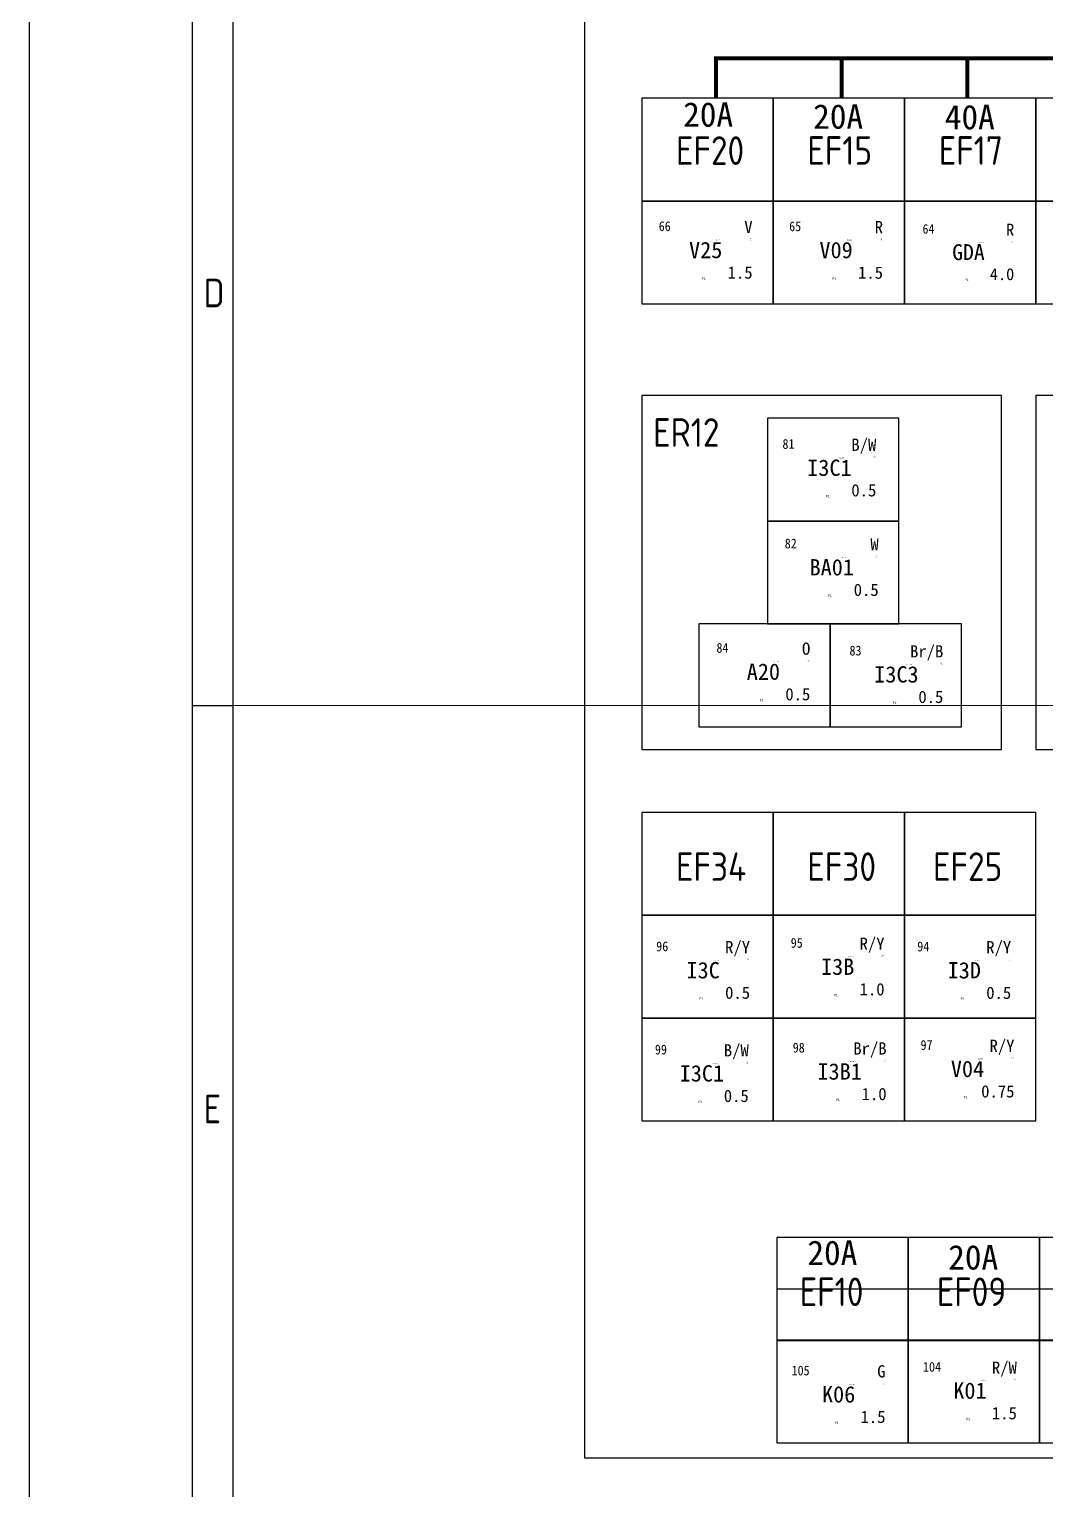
# Model space of a CAD drawing. Header units: millimetres. Extents: x -2653 to 6698, y -4403 to -42.
# Drawn here: x -185.4 to -60.9, y -838.4 to -659.4 of the extents above; entities that cross this region are included whole.
import ezdxf
from ezdxf.enums import TextEntityAlignment as Align

# ---------------------------------------------------------------- set-up
doc = ezdxf.new("R2010")
doc.units = ezdxf.units.MM
doc.header["$MEASUREMENT"] = 0
doc.layers.add('4', color=4, linetype='Continuous')
doc.layers.add('轮廓线', color=7, linetype='Continuous')
for name, color, linetype, plot in [('隐藏-剥皮长度', 2, 'Continuous', False), ('隐藏-加余量', 1, 'Continuous', False), ('隐藏-备注', 1, 'Continuous', False), ('隐藏-孔位', 1, 'Continuous', False), ('隐藏-对应端子', 2, 'Continuous', False), ('隐藏-规格', 1, 'Continuous', False), ('隐藏-辅助信息', 3, 'Continuous', False), ('隐藏-防水栓', 2, 'Continuous', False)]:
    doc.layers.add(name, color=color, linetype=linetype, plot=plot)
doc.styles.add('CL', font='', dxfattribs={"height": 2})
doc.styles.add('GBHZ', font='gbenor.shx', dxfattribs={"bigfont": 'gbcbig.shx'})
doc.styles.add('灯泡', font='', dxfattribs={"width": 0.7})
doc.styles.add('辽宁天海', font='', dxfattribs={"width": 0.7})
doc.styles.get('CL').set_extended_font_data('SimSun')
doc.styles.get('灯泡').set_extended_font_data('NSimSun')
doc.styles.get('辽宁天海').set_extended_font_data('NSimSun')

# ---------------------------------------------------------------- blocks, each defined once
blk = doc.blocks.new('06A0TK')
blk.add_line((20, 436), (25, 436))
for points in [[(0, 0), (1189, 0), (1189, 841), (0, 841)], [(1184, 5), (20, 5), (20, 836), (1184, 836)]]:
    blk.add_lwpolyline(points, close=True)
at = {"layer": '4'}
blk.add_lwpolyline([(1179, 10), (25, 10), (25, 831), (1179, 831)], close=True, dxfattribs=at)
at = {"style": 'GBHZ'}
for s, p in [('D', (21.37, 484.82)), ('E', (21.37, 384.82))]:
    blk.add_text(s, height=3.5, dxfattribs=at).set_placement(p)
blk = doc.blocks.new('图框')
at = {"color": 0}
blk.add_blockref('06A0TK', (-348, 0), dxfattribs=at)
at = {"color": 0, "style": '灯泡', "flags": 12}
blk.add_attdef('线束型号', text='', height=4, dxfattribs=at).set_placement((798.5, 45), align=Align.MIDDLE_CENTER)
at = {"color": 0, "style": '灯泡', "width": 0.9, "flags": 12}
for tag, height, p in [('线束名称', 5, (733.5, 40)), ('适用车型', 3, (808.5, 37.5)), ('方案号', 3, (808.5, 32.5)), ('图纸日期', 3, (808.5, 27.5)), ('通知书', 3, (808.5, 22.5)), ('公司名', 5, (728.5, 20)), ('识别号', 3, (808.5, 17.5)), ('图幅', 3, (789.75, 12.5)), ('质量', 3, (822.25, 12.5))]:
    blk.add_attdef(tag, text='', height=height, dxfattribs=at).set_placement(p, align=Align.MIDDLE_CENTER)
blk = doc.blocks.new('电线2')
at = {"layer": '轮廓线', "color": 7, "style": 'CL', "flags": 4}
for tag, p in [('颜色', (5.88, 2.8)), ('线径', (5.88, -2.78))]:
    blk.add_attdef(tag, text='', height=1.5, dxfattribs=at).set_placement(p, align=Align.MIDDLE_RIGHT)
blk.add_attdef('线号', text='', height=2, dxfattribs=at).set_placement((0.13, -0.02), align=Align.MIDDLE_CENTER)
at = {"layer": '隐藏-剥皮长度', "color": 2, "style": 'CL', "width": 0.9, "flags": 4}
blk.add_attdef('剥皮', text='', height=0.1, dxfattribs=at).set_placement((5.74, 1.22), align=Align.MIDDLE_RIGHT)
at = {"layer": '隐藏-加余量', "color": 1, "style": 'CL', "width": 0.9, "flags": 4}
blk.add_attdef('加余量', text='', height=0.1, dxfattribs=at).set_placement((5.74, 1.36), align=Align.MIDDLE_RIGHT)
at = {"layer": '隐藏-备注', "color": 1, "style": 'CL', "width": 0.9, "flags": 5}
blk.add_attdef('备注', text='', height=0.1, dxfattribs=at).set_placement((3.7, -1.38), align=Align.MIDDLE_CENTER)
at = {"layer": '隐藏-孔位', "color": 6, "style": 'CL', "width": 0.9, "flags": 4}
blk.add_attdef('孔位', text='', height=1.2, dxfattribs=at).set_placement((-5.62, 2.91), align=Align.MIDDLE_LEFT)
at = {"layer": '隐藏-对应端子', "color": 2, "style": 'CL', "width": 0.9, "flags": 4}
blk.add_attdef('对应簧片', text='', height=0.1, dxfattribs=at).set_placement((2.06, 1.21), align=Align.MIDDLE_RIGHT)
at = {"layer": '隐藏-规格', "color": 1, "style": 'CL', "width": 0.9, "flags": 5}
blk.add_attdef('规格', text='', height=0.2, dxfattribs=at).set_placement((5.74, -1.39), align=Align.MIDDLE_RIGHT)
at = {"layer": '隐藏-辅助信息', "color": 3, "style": 'CL', "width": 0.9, "flags": 5}
for tag, p in [('供方编码', (3.7, 1.24)), ('编码', (3.7, 1.37))]:
    blk.add_attdef(tag, text='', height=0.1, dxfattribs=at).set_placement(p, align=Align.MIDDLE_CENTER)
at = {"layer": '隐藏-辅助信息', "color": 2, "style": 'CL', "width": 0.9, "flags": 5}
for tag, p in [('辅助', (3.7, 1.51)), ('标识管', (3.7, -1.14))]:
    blk.add_attdef(tag, text='', height=0.1, dxfattribs=at).set_placement(p, align=Align.MIDDLE_CENTER)
at = {"layer": '隐藏-辅助信息', "color": 3, "style": 'CL', "width": 0.9, "flags": 5}
for tag, p in [('线种', (2.06, -1.26)), ('工位', (2.06, -1.38))]:
    blk.add_attdef(tag, text='', height=0.1, dxfattribs=at).set_placement(p, align=Align.MIDDLE_RIGHT)
at = {"layer": '隐藏-辅助信息', "color": 1, "style": 'CL', "width": 0.9, "flags": 5}
blk.add_attdef('选项', text='', height=0.1, dxfattribs=at).set_placement((3.7, -1.26), align=Align.MIDDLE_CENTER)
at = {"layer": '隐藏-辅助信息', "color": 4, "style": 'CL', "width": 0.9, "flags": 4}
blk.add_attdef('位置', text='', height=0.3, dxfattribs=at).set_placement((-0.09, -3.49), align=Align.MIDDLE_CENTER)
at = {"layer": '隐藏-防水栓', "color": 2, "style": 'CL', "width": 0.9, "flags": 4}
blk.add_attdef('防水栓', text='', height=0.1, dxfattribs=at).set_placement((2.06, 1.36), align=Align.MIDDLE_RIGHT)

msp = doc.modelspace()

# ---------------------------------------------------------------- linework, layer by layer
at = {"color": 0, "linetype": 'Continuous'}
for p, q in [((-117.38, -507.55), (-117.38, -834.45)), ((-94.28, -667.85), (-110.38, -667.85)), ((-110.38, -667.85), (-110.38, -680.45)), ((-94.28, -680.45), (-94.28, -667.85)), ((-78.18, -667.85), (-94.28, -667.85)), ((-94.28, -667.85), (-94.28, -680.45)), ((-78.18, -680.45), (-78.18, -667.85)), ((-62.08, -667.85), (-78.18, -667.85)), ((-78.18, -667.85), (-78.18, -680.45)), ((-62.08, -680.45), (-62.08, -667.85)), ((-45.98, -667.85), (-62.08, -667.85)), ((-62.08, -667.85), (-62.08, -680.45)), ((-94.28, -680.45), (-110.38, -680.45)), ((-110.38, -680.45), (-110.38, -693.05)), ((-110.38, -680.45), (-94.28, -680.45)), ((-94.28, -693.05), (-94.28, -680.45)), ((-78.18, -680.45), (-94.28, -680.45)), ((-94.28, -680.45), (-94.28, -693.05)), ((-94.28, -680.45), (-78.18, -680.45)), ((-78.18, -693.05), (-78.18, -680.45)), ((-62.08, -680.45), (-78.18, -680.45)), ((-78.18, -680.45), (-78.18, -693.05)), ((-78.18, -680.45), (-62.08, -680.45)), ((-62.08, -693.05), (-62.08, -680.45)), ((-45.98, -680.45), (-62.08, -680.45)), ((-62.08, -680.45), (-62.08, -693.05)), ((-62.08, -680.45), (-45.98, -680.45)), ((-110.38, -693.05), (-94.28, -693.05)), ((-94.28, -693.05), (-78.18, -693.05)), ((-78.18, -693.05), (-62.08, -693.05)), ((-62.08, -693.05), (-45.98, -693.05)), ((-66.28, -704.25), (-110.38, -704.25)), ((-110.38, -704.25), (-110.38, -747.65)), ((-66.28, -747.65), (-66.28, -704.25)), ((-8.18, -704.25), (-62.08, -704.25)), ((-62.08, -704.25), (-62.08, -747.65)), ((-78.88, -707.05), (-94.98, -707.05)), ((-94.98, -707.05), (-94.98, -719.65)), ((-78.88, -719.65), (-78.88, -707.05)), ((-94.98, -719.65), (-78.88, -719.65)), ((-78.88, -719.65), (-94.98, -719.65)), ((-94.98, -719.65), (-94.98, -732.25)), ((-78.88, -732.25), (-78.88, -719.65)), ((-87.28, -732.25), (-103.38, -732.25)), ((-103.38, -732.25), (-103.38, -744.85)), ((-94.98, -732.25), (-78.88, -732.25)), ((-87.28, -744.85), (-87.28, -732.25)), ((-71.18, -732.25), (-87.28, -732.25)), ((-87.28, -732.25), (-87.28, -744.85)), ((-71.18, -744.85), (-71.18, -732.25)), ((-103.38, -744.85), (-87.28, -744.85)), ((-87.28, -744.85), (-71.18, -744.85)), ((-110.38, -747.65), (-66.28, -747.65)), ((-62.08, -747.65), (-8.18, -747.65)), ((-94.28, -755.35), (-110.38, -755.35)), ((-110.38, -755.35), (-110.38, -767.95)), ((-94.28, -767.95), (-94.28, -755.35)), ((-78.18, -755.35), (-94.28, -755.35)), ((-94.28, -755.35), (-94.28, -767.95)), ((-78.18, -767.95), (-78.18, -755.35)), ((-62.08, -755.35), (-78.18, -755.35)), ((-78.18, -755.35), (-78.18, -767.95)), ((-62.08, -767.95), (-62.08, -755.35)), ((-94.28, -767.95), (-110.38, -767.95)), ((-110.38, -767.95), (-110.38, -780.55)), ((-110.38, -767.95), (-94.28, -767.95)), ((-94.28, -780.55), (-94.28, -767.95)), ((-78.18, -767.95), (-94.28, -767.95)), ((-94.28, -767.95), (-94.28, -780.55)), ((-94.28, -767.95), (-78.18, -767.95)), ((-78.18, -780.55), (-78.18, -767.95)), ((-62.08, -767.95), (-78.18, -767.95)), ((-78.18, -767.95), (-78.18, -780.55)), ((-78.18, -767.95), (-62.08, -767.95)), ((-62.08, -780.55), (-62.08, -767.95)), ((-110.38, -780.55), (-94.28, -780.55)), ((-94.28, -780.55), (-110.38, -780.55)), ((-110.38, -780.55), (-110.38, -793.15)), ((-94.28, -780.55), (-78.18, -780.55)), ((-94.28, -793.15), (-94.28, -780.55)), ((-78.18, -780.55), (-94.28, -780.55)), ((-94.28, -780.55), (-94.28, -793.15)), ((-78.18, -780.55), (-62.08, -780.55)), ((-78.18, -793.15), (-78.18, -780.55)), ((-62.08, -780.55), (-78.18, -780.55)), ((-78.18, -780.55), (-78.18, -793.15)), ((-62.08, -793.15), (-62.08, -780.55)), ((-110.38, -793.15), (-94.28, -793.15)), ((-94.28, -793.15), (-78.18, -793.15)), ((-78.18, -793.15), (-62.08, -793.15)), ((-77.72, -807.45), (-93.82, -807.45)), ((-93.82, -807.45), (-93.82, -820.05)), ((-77.72, -820.05), (-77.72, -807.45)), ((-61.62, -807.45), (-77.72, -807.45)), ((-77.72, -807.45), (-77.72, -820.05)), ((-61.62, -820.05), (-61.62, -807.45)), ((-45.52, -807.45), (-61.62, -807.45)), ((-61.62, -807.45), (-61.62, -820.05)), ((-93.82, -813.75), (-13.32, -813.75)), ((-77.72, -820.02), (-93.82, -820.02)), ((-93.82, -820.02), (-93.82, -832.62)), ((-93.82, -820.05), (-77.72, -820.05)), ((-77.72, -832.62), (-77.72, -820.02)), ((-61.62, -820.02), (-77.72, -820.02)), ((-77.72, -820.02), (-77.72, -832.62)), ((-77.72, -820.05), (-61.62, -820.05)), ((-61.62, -832.62), (-61.62, -820.02)), ((-45.52, -820.02), (-61.62, -820.02)), ((-61.62, -820.02), (-61.62, -832.62)), ((-61.62, -820.05), (-45.52, -820.05)), ((-93.82, -832.62), (-77.72, -832.62)), ((-77.72, -832.62), (-61.62, -832.62)), ((-61.62, -832.62), (-45.52, -832.62)), ((-117.38, -834.45), (171.72, -834.45))]:
    msp.add_line(p, q, dxfattribs=at)
at = {"color": 0, "linetype": 'Continuous', "const_width": 0.474}
msp.add_lwpolyline([(164.02, -662.95), (-6.08, -662.95), (-6.08, -667.85), (-6.08, -662.95), (-22.18, -662.95), (-22.18, -667.85), (-22.18, -662.95), (-36.88, -662.95), (-36.88, -667.85), (-36.88, -662.95), (-54.38, -662.95), (-54.38, -667.85), (-54.38, -662.95), (-70.48, -662.95), (-70.48, -667.85), (-70.48, -662.95), (-85.88, -662.95), (-85.88, -667.85), (-85.88, -662.95), (-101.28, -662.95), (-101.28, -667.85)], dxfattribs=at)
at = {"layer": '轮廓线', "color": 3, "lineweight": 0}
msp.add_line((-165.43, -742.27), (1003.57, -742.27), dxfattribs=at)

# ---------------------------------------------------------------- block references
msp.add_blockref('图框', (162.57, -1178.27))
at = {"lineweight": -3}
ref = msp.add_blockref('电线2', (-102.66, -686.42), dxfattribs=at)
ref.add_attrib('线号', 'V25', dxfattribs={"layer": '轮廓线', "color": 7, "height": 2, "style": 'CL'}).set_placement((-102.54, -686.44), align=Align.MIDDLE_CENTER)
ref.add_attrib('线径', '1.5', dxfattribs={"layer": '轮廓线', "color": 7, "height": 1.5, "style": 'CL'}).set_placement((-96.79, -689.2), align=Align.MIDDLE_RIGHT)
ref.add_attrib('颜色', 'V', dxfattribs={"layer": '轮廓线', "color": 7, "height": 1.5, "style": 'CL'}).set_placement((-96.79, -683.62), align=Align.MIDDLE_RIGHT)
ref.add_attrib('孔位', '66', dxfattribs={"layer": '隐藏-孔位', "color": 6, "height": 1.2, "style": 'CL', "width": 0.9}).set_placement((-108.29, -683.52), align=Align.MIDDLE_LEFT)
ref.add_attrib('剥皮', '5.0', dxfattribs={"layer": '隐藏-剥皮长度', "color": 2, "height": 0.1, "style": 'CL', "width": 0.9}).set_placement((-96.92, -685.2), align=Align.MIDDLE_RIGHT)
ref.add_attrib('对应簧片', 'M22002568', dxfattribs={"layer": '隐藏-对应端子', "color": 2, "height": 0.1, "style": 'CL', "width": 0.9}).set_placement((-100.61, -685.21), align=Align.MIDDLE_RIGHT)
ref.add_attrib('加余量', '180', dxfattribs={"layer": '隐藏-加余量', "color": 1, "height": 0.1, "style": 'CL', "width": 0.9}).set_placement((-96.92, -685.06), align=Align.MIDDLE_RIGHT)
ref.add_attrib('位置', 'P1', dxfattribs={"layer": '隐藏-辅助信息', "color": 4, "height": 0.3, "style": 'CL', "width": 0.9}).set_placement((-102.76, -689.91), align=Align.MIDDLE_CENTER)
ref = msp.add_blockref('电线2', (-86.68, -686.44), dxfattribs=at)
ref.add_attrib('线号', 'V09', dxfattribs={"layer": '轮廓线', "color": 7, "height": 2, "style": 'CL'}).set_placement((-86.56, -686.45), align=Align.MIDDLE_CENTER)
ref.add_attrib('线径', '1.5', dxfattribs={"layer": '轮廓线', "color": 7, "height": 1.5, "style": 'CL'}).set_placement((-80.81, -689.21), align=Align.MIDDLE_RIGHT)
ref.add_attrib('颜色', 'R', dxfattribs={"layer": '轮廓线', "color": 7, "height": 1.5, "style": 'CL'}).set_placement((-80.81, -683.63), align=Align.MIDDLE_RIGHT)
ref.add_attrib('孔位', '65', dxfattribs={"layer": '隐藏-孔位', "color": 6, "height": 1.2, "style": 'CL', "width": 0.9}).set_placement((-92.31, -683.53), align=Align.MIDDLE_LEFT)
ref.add_attrib('剥皮', '5.0', dxfattribs={"layer": '隐藏-剥皮长度', "color": 2, "height": 0.1, "style": 'CL', "width": 0.9}).set_placement((-80.94, -685.22), align=Align.MIDDLE_RIGHT)
ref.add_attrib('对应簧片', 'M22002568', dxfattribs={"layer": '隐藏-对应端子', "color": 2, "height": 0.1, "style": 'CL', "width": 0.9}).set_placement((-84.63, -685.23), align=Align.MIDDLE_RIGHT)
ref.add_attrib('加余量', '170', dxfattribs={"layer": '隐藏-加余量', "color": 1, "height": 0.1, "style": 'CL', "width": 0.9}).set_placement((-80.94, -685.08), align=Align.MIDDLE_RIGHT)
ref.add_attrib('位置', 'P1', dxfattribs={"layer": '隐藏-辅助信息', "color": 4, "height": 0.3, "style": 'CL', "width": 0.9}).set_placement((-86.78, -689.93), align=Align.MIDDLE_CENTER)
ref = msp.add_blockref('电线2', (-70.47, -686.69), dxfattribs=dict(at, xscale=0.9766698317894225, yscale=0.9766698317894225, zscale=0.9766698317894225))
ref.add_attrib('线号', 'GDA', dxfattribs={"layer": '轮廓线', "color": 7, "height": 1.953, "style": 'CL'}).set_placement((-70.34, -686.7), align=Align.MIDDLE_CENTER)
ref.add_attrib('线径', '4.0', dxfattribs={"layer": '轮廓线', "color": 7, "height": 1.465, "style": 'CL'}).set_placement((-64.73, -689.4), align=Align.MIDDLE_RIGHT)
ref.add_attrib('颜色', 'R', dxfattribs={"layer": '轮廓线', "color": 7, "height": 1.47, "style": 'CL'}).set_placement((-64.73, -683.95), align=Align.MIDDLE_RIGHT)
ref.add_attrib('孔位', '64', dxfattribs={"layer": '隐藏-孔位', "color": 6, "height": 1.172, "style": 'CL', "width": 0.9}).set_placement((-75.96, -683.85), align=Align.MIDDLE_LEFT)
ref.add_attrib('剥皮', '5.0', dxfattribs={"layer": '隐藏-剥皮长度', "color": 2, "height": 0.0977, "style": 'CL', "width": 0.9}).set_placement((-64.86, -685.49), align=Align.MIDDLE_RIGHT)
ref.add_attrib('对应簧片', 'M22002501', dxfattribs={"layer": '隐藏-对应端子', "color": 2, "height": 0.0977, "style": 'CL', "width": 0.9}).set_placement((-68.46, -685.51), align=Align.MIDDLE_RIGHT)
ref.add_attrib('加余量', '160', dxfattribs={"layer": '隐藏-加余量', "color": 1, "height": 0.0977, "style": 'CL', "width": 0.9}).set_placement((-64.86, -685.36), align=Align.MIDDLE_RIGHT)
ref.add_attrib('位置', 'P1', dxfattribs={"layer": '隐藏-辅助信息', "color": 4, "height": 0.293, "style": 'CL', "width": 0.9}).set_placement((-70.56, -690.09), align=Align.MIDDLE_CENTER)
ref = msp.add_blockref('电线2', (-87.5, -713.11), dxfattribs=at)
ref.add_attrib('线号', 'I3C1', dxfattribs={"layer": '轮廓线', "color": 7, "height": 2, "style": 'CL'}).set_placement((-87.38, -713.12), align=Align.MIDDLE_CENTER)
ref.add_attrib('线径', '0.5', dxfattribs={"layer": '轮廓线', "color": 7, "height": 1.5, "style": 'CL'}).set_placement((-81.63, -715.88), align=Align.MIDDLE_RIGHT)
ref.add_attrib('颜色', 'B/W', dxfattribs={"layer": '轮廓线', "color": 7, "height": 1.5, "style": 'CL'}).set_placement((-81.63, -710.3), align=Align.MIDDLE_RIGHT)
ref.add_attrib('孔位', '81', dxfattribs={"layer": '隐藏-孔位', "color": 6, "height": 1.2, "style": 'CL', "width": 0.9}).set_placement((-93.13, -710.2), align=Align.MIDDLE_LEFT)
ref.add_attrib('剥皮', '5.0', dxfattribs={"layer": '隐藏-剥皮长度', "color": 2, "height": 0.1, "style": 'CL', "width": 0.9}).set_placement((-81.76, -711.89), align=Align.MIDDLE_RIGHT)
ref.add_attrib('对应簧片', 'M22002545', dxfattribs={"layer": '隐藏-对应端子', "color": 2, "height": 0.1, "style": 'CL', "width": 0.9}).set_placement((-85.45, -711.9), align=Align.MIDDLE_RIGHT)
ref.add_attrib('加余量', '170', dxfattribs={"layer": '隐藏-加余量', "color": 1, "height": 0.1, "style": 'CL', "width": 0.9}).set_placement((-81.76, -711.75), align=Align.MIDDLE_RIGHT)
ref.add_attrib('位置', 'P1', dxfattribs={"layer": '隐藏-辅助信息', "color": 4, "height": 0.3, "style": 'CL', "width": 0.9}).set_placement((-87.6, -716.6), align=Align.MIDDLE_CENTER)
ref = msp.add_blockref('电线2', (-87.22, -725.3), dxfattribs=at)
ref.add_attrib('线号', 'BA01', dxfattribs={"layer": '轮廓线', "color": 7, "height": 2, "style": 'CL'}).set_placement((-87.09, -725.32), align=Align.MIDDLE_CENTER)
ref.add_attrib('线径', '0.5', dxfattribs={"layer": '轮廓线', "color": 7, "height": 1.5, "style": 'CL'}).set_placement((-81.34, -728.08), align=Align.MIDDLE_RIGHT)
ref.add_attrib('颜色', 'W', dxfattribs={"layer": '轮廓线', "color": 7, "height": 1.5, "style": 'CL'}).set_placement((-81.34, -722.5), align=Align.MIDDLE_RIGHT)
ref.add_attrib('孔位', '82', dxfattribs={"layer": '隐藏-孔位', "color": 6, "height": 1.2, "style": 'CL', "width": 0.9}).set_placement((-92.85, -722.4), align=Align.MIDDLE_LEFT)
ref.add_attrib('剥皮', '5.0', dxfattribs={"layer": '隐藏-剥皮长度', "color": 2, "height": 0.1, "style": 'CL', "width": 0.9}).set_placement((-81.48, -724.08), align=Align.MIDDLE_RIGHT)
ref.add_attrib('对应簧片', 'M22002545', dxfattribs={"layer": '隐藏-对应端子', "color": 2, "height": 0.1, "style": 'CL', "width": 0.9}).set_placement((-85.17, -724.09), align=Align.MIDDLE_RIGHT)
ref.add_attrib('加余量', '170', dxfattribs={"layer": '隐藏-加余量', "color": 1, "height": 0.1, "style": 'CL', "width": 0.9}).set_placement((-81.48, -723.94), align=Align.MIDDLE_RIGHT)
ref.add_attrib('位置', 'P1', dxfattribs={"layer": '隐藏-辅助信息', "color": 4, "height": 0.3, "style": 'CL', "width": 0.9}).set_placement((-87.31, -728.79), align=Align.MIDDLE_CENTER)
ref = msp.add_blockref('电线2', (-95.6, -738.1), dxfattribs=at)
ref.add_attrib('线号', 'A20', dxfattribs={"layer": '轮廓线', "color": 7, "height": 2, "style": 'CL'}).set_placement((-95.47, -738.11), align=Align.MIDDLE_CENTER)
ref.add_attrib('线径', '0.5', dxfattribs={"layer": '轮廓线', "color": 7, "height": 1.5, "style": 'CL'}).set_placement((-89.72, -740.87), align=Align.MIDDLE_RIGHT)
ref.add_attrib('颜色', 'O', dxfattribs={"layer": '轮廓线', "color": 7, "height": 1.5, "style": 'CL'}).set_placement((-89.72, -735.29), align=Align.MIDDLE_RIGHT)
ref.add_attrib('孔位', '84', dxfattribs={"layer": '隐藏-孔位', "color": 6, "height": 1.2, "style": 'CL', "width": 0.9}).set_placement((-101.22, -735.19), align=Align.MIDDLE_LEFT)
ref.add_attrib('剥皮', '5.0', dxfattribs={"layer": '隐藏-剥皮长度', "color": 2, "height": 0.1, "style": 'CL', "width": 0.9}).set_placement((-89.85, -736.88), align=Align.MIDDLE_RIGHT)
ref.add_attrib('对应簧片', 'M22002547', dxfattribs={"layer": '隐藏-对应端子', "color": 2, "height": 0.1, "style": 'CL', "width": 0.9}).set_placement((-93.54, -736.89), align=Align.MIDDLE_RIGHT)
ref.add_attrib('加余量', '170', dxfattribs={"layer": '隐藏-加余量', "color": 1, "height": 0.1, "style": 'CL', "width": 0.9}).set_placement((-89.85, -736.74), align=Align.MIDDLE_RIGHT)
ref.add_attrib('位置', 'P1', dxfattribs={"layer": '隐藏-辅助信息', "color": 4, "height": 0.3, "style": 'CL', "width": 0.9}).set_placement((-95.69, -741.59), align=Align.MIDDLE_CENTER)
ref = msp.add_blockref('电线2', (-79.3, -738.42), dxfattribs=at)
ref.add_attrib('线号', 'I3C3', dxfattribs={"layer": '轮廓线', "color": 7, "height": 2, "style": 'CL'}).set_placement((-79.17, -738.44), align=Align.MIDDLE_CENTER)
ref.add_attrib('线径', '0.5', dxfattribs={"layer": '轮廓线', "color": 7, "height": 1.5, "style": 'CL'}).set_placement((-73.42, -741.2), align=Align.MIDDLE_RIGHT)
ref.add_attrib('颜色', 'Br/B', dxfattribs={"layer": '轮廓线', "color": 7, "height": 1.5, "style": 'CL'}).set_placement((-73.42, -735.62), align=Align.MIDDLE_RIGHT)
ref.add_attrib('孔位', '83', dxfattribs={"layer": '隐藏-孔位', "color": 6, "height": 1.2, "style": 'CL', "width": 0.9}).set_placement((-84.92, -735.52), align=Align.MIDDLE_LEFT)
ref.add_attrib('剥皮', '5.0', dxfattribs={"layer": '隐藏-剥皮长度', "color": 2, "height": 0.1, "style": 'CL', "width": 0.9}).set_placement((-73.55, -737.2), align=Align.MIDDLE_RIGHT)
ref.add_attrib('对应簧片', 'M22002547', dxfattribs={"layer": '隐藏-对应端子', "color": 2, "height": 0.1, "style": 'CL', "width": 0.9}).set_placement((-77.24, -737.21), align=Align.MIDDLE_RIGHT)
ref.add_attrib('加余量', '165', dxfattribs={"layer": '隐藏-加余量', "color": 1, "height": 0.1, "style": 'CL', "width": 0.9}).set_placement((-73.55, -737.06), align=Align.MIDDLE_RIGHT)
ref.add_attrib('位置', 'P1', dxfattribs={"layer": '隐藏-辅助信息', "color": 4, "height": 0.3, "style": 'CL', "width": 0.9}).set_placement((-79.39, -741.91), align=Align.MIDDLE_CENTER)
at = {"color": 0, "lineweight": -3}
ref = msp.add_blockref('电线2', (-102.97, -774.68), dxfattribs=at)
ref.add_attrib('线号', 'I3C', dxfattribs={"layer": '轮廓线', "color": 7, "height": 2, "style": 'CL'}).set_placement((-102.85, -774.69), align=Align.MIDDLE_CENTER)
ref.add_attrib('线径', '0.5', dxfattribs={"layer": '轮廓线', "color": 7, "height": 1.5, "style": 'CL'}).set_placement((-97.1, -777.45), align=Align.MIDDLE_RIGHT)
ref.add_attrib('颜色', 'R/Y', dxfattribs={"layer": '轮廓线', "color": 7, "height": 1.5, "style": 'CL'}).set_placement((-97.1, -771.87), align=Align.MIDDLE_RIGHT)
ref.add_attrib('孔位', '96', dxfattribs={"layer": '隐藏-孔位', "color": 6, "height": 1.2, "style": 'CL', "width": 0.9}).set_placement((-108.6, -771.77), align=Align.MIDDLE_LEFT)
ref.add_attrib('剥皮', '4.0', dxfattribs={"layer": '隐藏-剥皮长度', "color": 2, "height": 0.1, "style": 'CL', "width": 0.9}).set_placement((-97.23, -773.45), align=Align.MIDDLE_RIGHT)
ref.add_attrib('对应簧片', 'M22002549', dxfattribs={"layer": '隐藏-对应端子', "color": 2, "height": 0.1, "style": 'CL', "width": 0.9}).set_placement((-100.92, -773.47), align=Align.MIDDLE_RIGHT)
ref.add_attrib('加余量', '170', dxfattribs={"layer": '隐藏-加余量', "color": 1, "height": 0.1, "style": 'CL', "width": 0.9}).set_placement((-97.23, -773.31), align=Align.MIDDLE_RIGHT)
ref.add_attrib('位置', 'P1', dxfattribs={"layer": '隐藏-辅助信息', "color": 4, "height": 0.3, "style": 'CL', "width": 0.9}).set_placement((-103.07, -778.17), align=Align.MIDDLE_CENTER)
ref = msp.add_blockref('电线2', (-86.5, -774.25), dxfattribs=at)
ref.add_attrib('线号', 'I3B', dxfattribs={"layer": '轮廓线', "color": 7, "height": 2, "style": 'CL'}).set_placement((-86.37, -774.26), align=Align.MIDDLE_CENTER)
ref.add_attrib('线径', '1.0', dxfattribs={"layer": '轮廓线', "color": 7, "height": 1.5, "style": 'CL'}).set_placement((-80.62, -777.02), align=Align.MIDDLE_RIGHT)
ref.add_attrib('颜色', 'R/Y', dxfattribs={"layer": '轮廓线', "color": 7, "height": 1.5, "style": 'CL'}).set_placement((-80.62, -771.44), align=Align.MIDDLE_RIGHT)
ref.add_attrib('孔位', '95', dxfattribs={"layer": '隐藏-孔位', "color": 6, "height": 1.2, "style": 'CL', "width": 0.9}).set_placement((-92.12, -771.34), align=Align.MIDDLE_LEFT)
ref.add_attrib('剥皮', '4.0', dxfattribs={"layer": '隐藏-剥皮长度', "color": 2, "height": 0.1, "style": 'CL', "width": 0.9}).set_placement((-80.76, -773.03), align=Align.MIDDLE_RIGHT)
ref.add_attrib('对应簧片', 'M22002548', dxfattribs={"layer": '隐藏-对应端子', "color": 2, "height": 0.1, "style": 'CL', "width": 0.9}).set_placement((-84.44, -773.04), align=Align.MIDDLE_RIGHT)
ref.add_attrib('加余量', '165', dxfattribs={"layer": '隐藏-加余量', "color": 1, "height": 0.1, "style": 'CL', "width": 0.9}).set_placement((-80.76, -772.89), align=Align.MIDDLE_RIGHT)
ref.add_attrib('位置', 'P1', dxfattribs={"layer": '隐藏-辅助信息', "color": 4, "height": 0.3, "style": 'CL', "width": 0.9}).set_placement((-86.59, -777.74), align=Align.MIDDLE_CENTER)
ref = msp.add_blockref('电线2', (-70.98, -774.68), dxfattribs=at)
ref.add_attrib('线号', 'I3D', dxfattribs={"layer": '轮廓线', "color": 7, "height": 2, "style": 'CL'}).set_placement((-70.85, -774.7), align=Align.MIDDLE_CENTER)
ref.add_attrib('线径', '0.5', dxfattribs={"layer": '轮廓线', "color": 7, "height": 1.5, "style": 'CL'}).set_placement((-65.1, -777.46), align=Align.MIDDLE_RIGHT)
ref.add_attrib('颜色', 'R/Y', dxfattribs={"layer": '轮廓线', "color": 7, "height": 1.5, "style": 'CL'}).set_placement((-65.1, -771.88), align=Align.MIDDLE_RIGHT)
ref.add_attrib('孔位', '94', dxfattribs={"layer": '隐藏-孔位', "color": 6, "height": 1.2, "style": 'CL', "width": 0.9}).set_placement((-76.61, -771.78), align=Align.MIDDLE_LEFT)
ref.add_attrib('剥皮', '4.0', dxfattribs={"layer": '隐藏-剥皮长度', "color": 2, "height": 0.1, "style": 'CL', "width": 0.9}).set_placement((-65.24, -773.46), align=Align.MIDDLE_RIGHT)
ref.add_attrib('对应簧片', 'M22002549', dxfattribs={"layer": '隐藏-对应端子', "color": 2, "height": 0.1, "style": 'CL', "width": 0.9}).set_placement((-68.92, -773.47), align=Align.MIDDLE_RIGHT)
ref.add_attrib('加余量', '160', dxfattribs={"layer": '隐藏-加余量', "color": 1, "height": 0.1, "style": 'CL', "width": 0.9}).set_placement((-65.24, -773.32), align=Align.MIDDLE_RIGHT)
ref.add_attrib('位置', 'P1', dxfattribs={"layer": '隐藏-辅助信息', "color": 4, "height": 0.3, "style": 'CL', "width": 0.9}).set_placement((-71.07, -778.17), align=Align.MIDDLE_CENTER)
at = {"lineweight": -3}
ref = msp.add_blockref('电线2', (-103.14, -787.31), dxfattribs=at)
ref.add_attrib('线号', 'I3C1', dxfattribs={"layer": '轮廓线', "color": 7, "height": 2, "style": 'CL'}).set_placement((-103.01, -787.33), align=Align.MIDDLE_CENTER)
ref.add_attrib('线径', '0.5', dxfattribs={"layer": '轮廓线', "color": 7, "height": 1.5, "style": 'CL'}).set_placement((-97.26, -790.09), align=Align.MIDDLE_RIGHT)
ref.add_attrib('颜色', 'B/W', dxfattribs={"layer": '轮廓线', "color": 7, "height": 1.5, "style": 'CL'}).set_placement((-97.26, -784.51), align=Align.MIDDLE_RIGHT)
ref.add_attrib('孔位', '99', dxfattribs={"layer": '隐藏-孔位', "color": 6, "height": 1.2, "style": 'CL', "width": 0.9}).set_placement((-108.76, -784.41), align=Align.MIDDLE_LEFT)
ref.add_attrib('剥皮', '5.0', dxfattribs={"layer": '隐藏-剥皮长度', "color": 2, "height": 0.1, "style": 'CL', "width": 0.9}).set_placement((-97.4, -786.09), align=Align.MIDDLE_RIGHT)
ref.add_attrib('对应簧片', 'M22002549', dxfattribs={"layer": '隐藏-对应端子', "color": 2, "height": 0.1, "style": 'CL', "width": 0.9}).set_placement((-101.08, -786.11), align=Align.MIDDLE_RIGHT)
ref.add_attrib('加余量', '170', dxfattribs={"layer": '隐藏-加余量', "color": 1, "height": 0.1, "style": 'CL', "width": 0.9}).set_placement((-97.4, -785.95), align=Align.MIDDLE_RIGHT)
ref.add_attrib('位置', 'P1', dxfattribs={"layer": '隐藏-辅助信息', "color": 4, "height": 0.3, "style": 'CL', "width": 0.9}).set_placement((-103.23, -790.81), align=Align.MIDDLE_CENTER)
ref = msp.add_blockref('电线2', (-86.25, -787.08), dxfattribs=at)
ref.add_attrib('线号', 'I3B1', dxfattribs={"layer": '轮廓线', "color": 7, "height": 2, "style": 'CL'}).set_placement((-86.12, -787.1), align=Align.MIDDLE_CENTER)
ref.add_attrib('线径', '1.0', dxfattribs={"layer": '轮廓线', "color": 7, "height": 1.5, "style": 'CL'}).set_placement((-80.37, -789.86), align=Align.MIDDLE_RIGHT)
ref.add_attrib('颜色', 'Br/B', dxfattribs={"layer": '轮廓线', "color": 7, "height": 1.5, "style": 'CL'}).set_placement((-80.37, -784.28), align=Align.MIDDLE_RIGHT)
ref.add_attrib('孔位', '98', dxfattribs={"layer": '隐藏-孔位', "color": 6, "height": 1.2, "style": 'CL', "width": 0.9}).set_placement((-91.87, -784.18), align=Align.MIDDLE_LEFT)
ref.add_attrib('剥皮', '4.0', dxfattribs={"layer": '隐藏-剥皮长度', "color": 2, "height": 0.1, "style": 'CL', "width": 0.9}).set_placement((-80.51, -785.86), align=Align.MIDDLE_RIGHT)
ref.add_attrib('对应簧片', 'M22002548', dxfattribs={"layer": '隐藏-对应端子', "color": 2, "height": 0.1, "style": 'CL', "width": 0.9}).set_placement((-84.19, -785.87), align=Align.MIDDLE_RIGHT)
ref.add_attrib('加余量', '165', dxfattribs={"layer": '隐藏-加余量', "color": 1, "height": 0.1, "style": 'CL', "width": 0.9}).set_placement((-80.51, -785.72), align=Align.MIDDLE_RIGHT)
ref.add_attrib('位置', 'P1', dxfattribs={"layer": '隐藏-辅助信息', "color": 4, "height": 0.3, "style": 'CL', "width": 0.9}).set_placement((-86.34, -790.57), align=Align.MIDDLE_CENTER)
at = {"color": 0, "lineweight": -3}
ref = msp.add_blockref('电线2', (-70.58, -786.76), dxfattribs=at)
ref.add_attrib('线号', 'V04', dxfattribs={"layer": '轮廓线', "color": 7, "height": 2, "style": 'CL'}).set_placement((-70.46, -786.78), align=Align.MIDDLE_CENTER)
ref.add_attrib('线径', '0.75', dxfattribs={"layer": '轮廓线', "color": 7, "height": 1.5, "style": 'CL'}).set_placement((-64.7, -789.54), align=Align.MIDDLE_RIGHT)
ref.add_attrib('颜色', 'R/Y', dxfattribs={"layer": '轮廓线', "color": 7, "height": 1.5, "style": 'CL'}).set_placement((-64.7, -783.96), align=Align.MIDDLE_RIGHT)
ref.add_attrib('孔位', '97', dxfattribs={"layer": '隐藏-孔位', "color": 6, "height": 1.2, "style": 'CL', "width": 0.9}).set_placement((-76.21, -783.86), align=Align.MIDDLE_LEFT)
ref.add_attrib('剥皮', '4.0', dxfattribs={"layer": '隐藏-剥皮长度', "color": 2, "height": 0.1, "style": 'CL', "width": 0.9}).set_placement((-64.84, -785.54), align=Align.MIDDLE_RIGHT)
ref.add_attrib('对应簧片', 'M22002549', dxfattribs={"layer": '隐藏-对应端子', "color": 2, "height": 0.1, "style": 'CL', "width": 0.9}).set_placement((-68.53, -785.55), align=Align.MIDDLE_RIGHT)
ref.add_attrib('加余量', '160', dxfattribs={"layer": '隐藏-加余量', "color": 1, "height": 0.1, "style": 'CL', "width": 0.9}).set_placement((-64.84, -785.4), align=Align.MIDDLE_RIGHT)
ref.add_attrib('位置', 'P1', dxfattribs={"layer": '隐藏-辅助信息', "color": 4, "height": 0.3, "style": 'CL', "width": 0.9}).set_placement((-70.68, -790.25), align=Align.MIDDLE_CENTER)
at = {"lineweight": -3}
ref = msp.add_blockref('电线2', (-86.38, -826.65), dxfattribs=at)
ref.add_attrib('线号', 'K06', dxfattribs={"layer": '轮廓线', "color": 7, "height": 2, "style": 'CL'}).set_placement((-86.25, -826.66), align=Align.MIDDLE_CENTER)
ref.add_attrib('线径', '1.5', dxfattribs={"layer": '轮廓线', "color": 7, "height": 1.5, "style": 'CL'}).set_placement((-80.5, -829.42), align=Align.MIDDLE_RIGHT)
ref.add_attrib('颜色', 'G', dxfattribs={"layer": '轮廓线', "color": 7, "height": 1.5, "style": 'CL'}).set_placement((-80.5, -823.84), align=Align.MIDDLE_RIGHT)
ref.add_attrib('孔位', '105', dxfattribs={"layer": '隐藏-孔位', "color": 6, "height": 1.2, "style": 'CL', "width": 0.9}).set_placement((-92.01, -823.74), align=Align.MIDDLE_LEFT)
ref.add_attrib('剥皮', '5.0', dxfattribs={"layer": '隐藏-剥皮长度', "color": 2, "height": 0.1, "style": 'CL', "width": 0.9}).set_placement((-80.64, -825.42), align=Align.MIDDLE_RIGHT)
ref.add_attrib('对应簧片', 'M22002548', dxfattribs={"layer": '隐藏-对应端子', "color": 2, "height": 0.1, "style": 'CL', "width": 0.9}).set_placement((-84.33, -825.44), align=Align.MIDDLE_RIGHT)
ref.add_attrib('加余量', '165', dxfattribs={"layer": '隐藏-加余量', "color": 1, "height": 0.1, "style": 'CL', "width": 0.9}).set_placement((-80.64, -825.28), align=Align.MIDDLE_RIGHT)
ref.add_attrib('位置', 'P1', dxfattribs={"layer": '隐藏-辅助信息', "color": 4, "height": 0.3, "style": 'CL', "width": 0.9}).set_placement((-86.48, -830.14), align=Align.MIDDLE_CENTER)
ref = msp.add_blockref('电线2', (-70.29, -826.2), dxfattribs=at)
ref.add_attrib('线号', 'K01', dxfattribs={"layer": '轮廓线', "height": 2, "style": 'CL'}).set_placement((-70.16, -826.21), align=Align.MIDDLE_CENTER)
ref.add_attrib('线径', '1.5', dxfattribs={"layer": '轮廓线', "color": 7, "height": 1.5, "style": 'CL'}).set_placement((-64.41, -828.97), align=Align.MIDDLE_RIGHT)
ref.add_attrib('颜色', 'R/W', dxfattribs={"layer": '轮廓线', "color": 7, "height": 1.5, "style": 'CL'}).set_placement((-64.41, -823.39), align=Align.MIDDLE_RIGHT)
ref.add_attrib('孔位', '104', dxfattribs={"layer": '隐藏-孔位', "color": 6, "height": 1.2, "style": 'CL', "width": 0.9}).set_placement((-75.91, -823.29), align=Align.MIDDLE_LEFT)
ref.add_attrib('剥皮', '5.0', dxfattribs={"layer": '隐藏-剥皮长度', "color": 2, "height": 0.1, "style": 'CL', "width": 0.9}).set_placement((-64.55, -824.98), align=Align.MIDDLE_RIGHT)
ref.add_attrib('对应簧片', 'M22002548', dxfattribs={"layer": '隐藏-对应端子', "color": 2, "height": 0.1, "style": 'CL', "width": 0.9}).set_placement((-68.23, -824.99), align=Align.MIDDLE_RIGHT)
ref.add_attrib('加余量', '160', dxfattribs={"layer": '隐藏-加余量', "color": 1, "height": 0.1, "style": 'CL', "width": 0.9}).set_placement((-64.55, -824.84), align=Align.MIDDLE_RIGHT)
ref.add_attrib('位置', 'P1', dxfattribs={"layer": '隐藏-辅助信息', "color": 4, "height": 0.3, "style": 'CL', "width": 0.9}).set_placement((-70.38, -829.69), align=Align.MIDDLE_CENTER)

# ---------------------------------------------------------------- texts
at = {"color": 0, "linetype": 'Continuous', "style": 'GBHZ'}
for s, p in [('EF20', (-106.18, -676.01)), ('EF15', (-90.08, -676)), ('EF17', (-73.98, -676)), ('ER12', (-108.98, -710.55)), ('EF34', (-106.18, -763.75)), ('EF30', (-90.08, -763.75)), ('EF25', (-74.68, -763.75)), ('EF10', (-91.02, -815.85)), ('EF09', (-74.22, -815.85))]:
    msp.add_text(s, height=3.5, dxfattribs=at).set_placement(p)
at = {"layer": '轮廓线', "color": 1, "lineweight": 0, "char_height": 3, "width": 9.31, "attachment_point": 1, "style": '辽宁天海'}
for s, insert in [('{\\W1;20A}', (-105.3, -668.33)), ('{\\W1;20A}', (-89.37, -668.58)), ('{\\W1;40A}', (-73.24, -668.65)), ('{\\W1;20A}', (-90.08, -807.81)), ('{\\W1;20A}', (-72.82, -808.37))]:
    msp.add_mtext(s, dxfattribs=dict(at, insert=insert))

doc.saveas('drawing.dxf')
